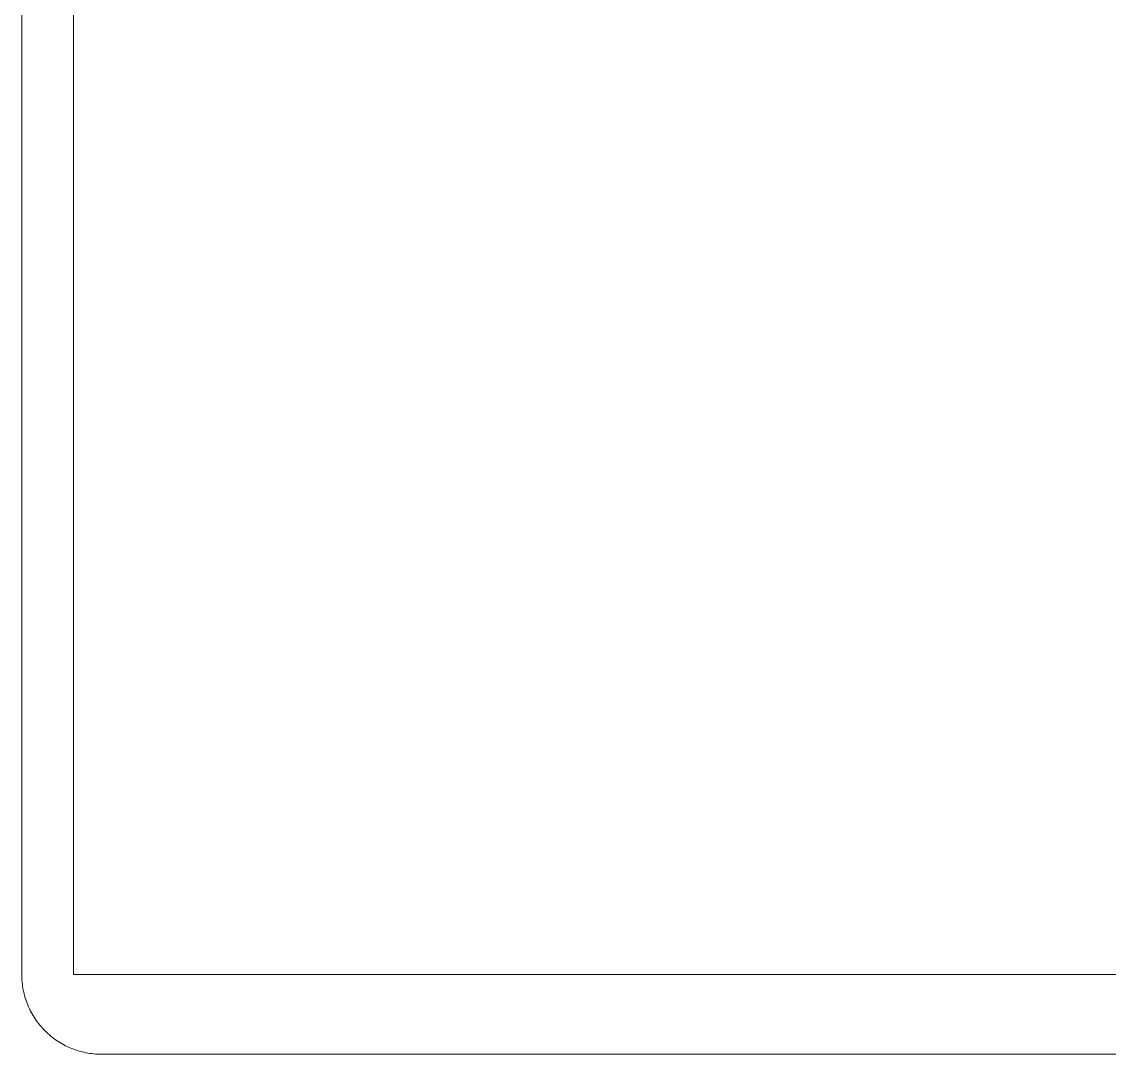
# Model space of a CAD drawing. Header units: millimetres. Extents: x -159872 to 386485, y -250577 to 158966.
# Drawn here: x 368988.45 to 369007.56, y 15118.32 to 15136.47 of the extents above; entities that cross this region are included whole.
import ezdxf

# ---------------------------------------------------------------- set-up
doc = ezdxf.new("R2010")
doc.units = ezdxf.units.MM
doc.layers.get('0').update_dxf_attribs({"lineweight": 25})
doc.layers.add('LDS-equipment-kitchen equipment', color=3, linetype='Continuous', lineweight=13)

# ---------------------------------------------------------------- blocks, each defined once
blk = doc.blocks.new('A$C73be1ed8')
blk.add_polyline3d([(628.5, 658.6, 0), (628.5, 658.634, 0), (628.502, 658.669, 0), (628.504, 658.703, 0), (628.507, 658.737, 0), (628.511, 658.771, 0), (628.515, 658.805, 0), (628.521, 658.839, 0), (628.527, 658.873, 0), (628.534, 658.907, 0), (628.542, 658.94, 0), (628.551, 658.973, 0), (628.56, 659.006, 0), (628.571, 659.039, 0), (628.582, 659.072, 0), (628.594, 659.104, 0), (628.607, 659.136, 0), (628.62, 659.167, 0), (628.634, 659.199, 0), (628.649, 659.229, 0), (628.665, 659.26, 0), (628.682, 659.29, 0), (628.699, 659.32, 0), (628.717, 659.349, 0), (628.736, 659.378, 0), (628.755, 659.406, 0), (628.776, 659.434, 0), (628.796, 659.461, 0), (628.818, 659.488, 0), (628.84, 659.514, 0), (628.863, 659.54, 0), (628.886, 659.565, 0), (628.91, 659.59, 0), (628.935, 659.614, 0), (628.96, 659.637, 0), (628.986, 659.66, 0), (629.012, 659.682, 0), (629.039, 659.704, 0), (629.066, 659.724, 0), (629.094, 659.745, 0), (629.122, 659.764, 0), (629.151, 659.783, 0), (629.18, 659.801, 0), (629.21, 659.818, 0), (629.24, 659.835, 0), (629.271, 659.851, 0), (629.301, 659.866, 0), (629.333, 659.88, 0), (629.364, 659.893, 0), (629.396, 659.906, 0), (629.428, 659.918, 0), (629.461, 659.929, 0), (629.494, 659.94, 0), (629.527, 659.949, 0), (629.56, 659.958, 0), (629.593, 659.966, 0), (629.627, 659.973, 0), (629.661, 659.979, 0), (629.695, 659.985, 0), (629.729, 659.989, 0), (629.763, 659.993, 0), (629.797, 659.996, 0), (629.831, 659.998, 0), (629.866, 660, 0), (629.9, 660, 0)])
at = {"transparency": 33554687}
for points in [[(677.1, 660, 0), (629.9, 660, 0)], [(677.1, 659.088, 0), (629.9, 659.088, 0)], [(629.9, 629.65, 0), (629.9, 659.088, 0)], [(628.5, 622.5, 0), (628.5, 658.6, 0)]]:
    blk.add_polyline3d(points, dxfattribs=at)
blk = doc.blocks.new('Group-338')
at = {"layer": 'LDS-equipment-kitchen equipment', "rotation": 89.99980100206012}
blk.add_blockref('A$C73be1ed8', (308974.937, 50947.338), dxfattribs=at)

msp = doc.modelspace()

# ---------------------------------------------------------------- block references
at = {"layer": 'LDS-equipment-kitchen equipment', "color": 7}
msp.add_blockref('Group-338', (60673.51323, -36457.51522), dxfattribs=at)

doc.saveas('drawing.dxf')
